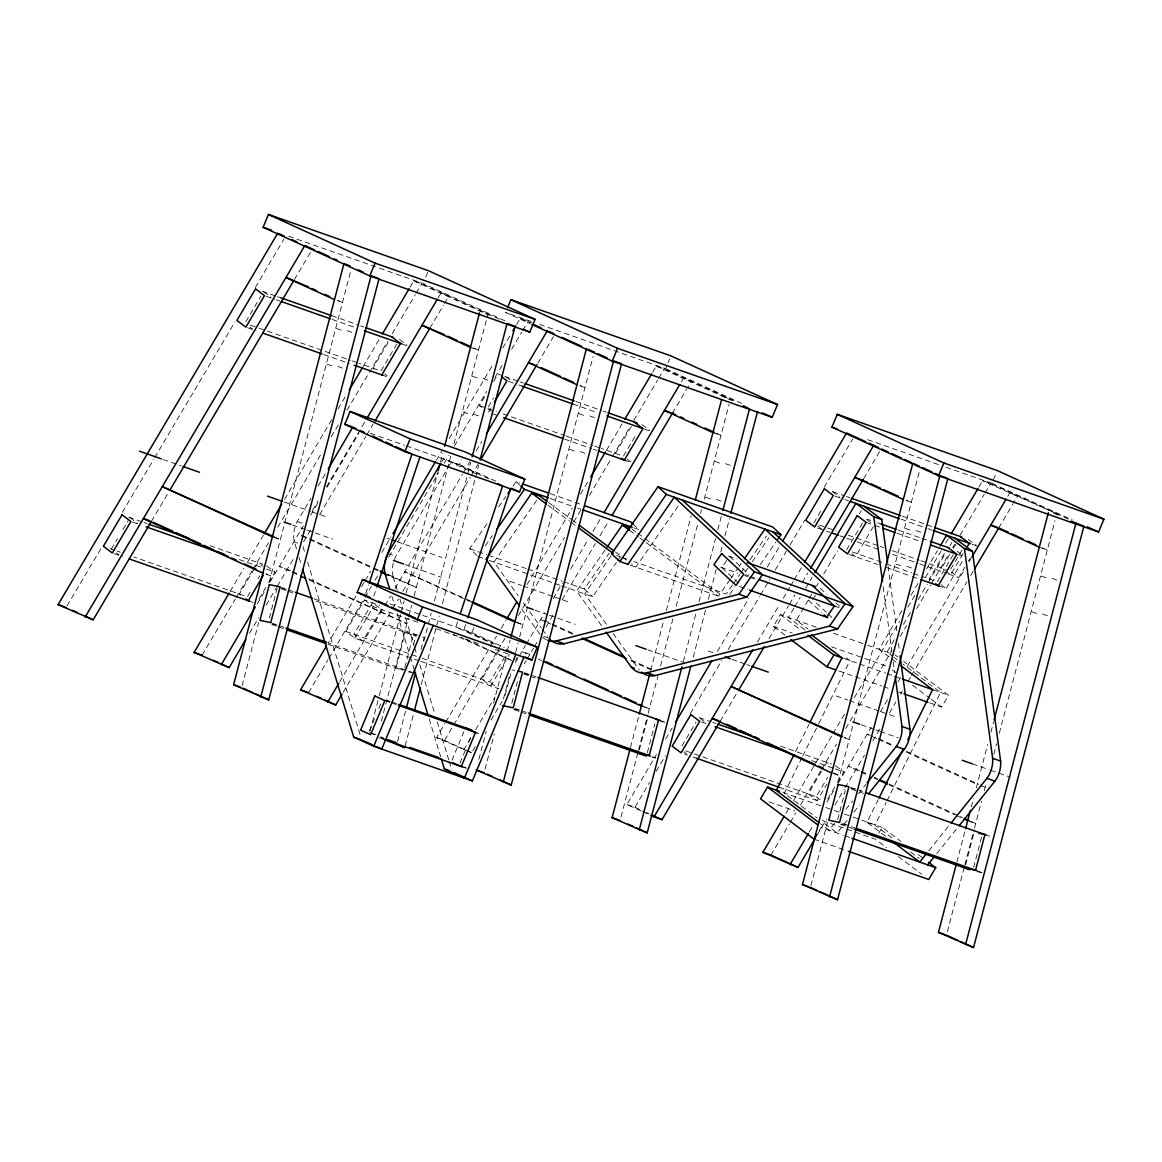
<?xml version="1.0" encoding="UTF-8"?>
<svg xmlns="http://www.w3.org/2000/svg" width="1162" height="1162" viewBox="0 0 1162 1162"><rect width="100%" height="100%" fill="white"/><g stroke="black" fill="none" stroke-linecap="round" stroke-linejoin="round"><path stroke-width="0.75" stroke-dasharray="5 3.75" d="M242.088 685.769L258.647 622.571M269.221 582.191L351.084 269.599M269.308 618.068L277.326 587.449M370.082 730.738L378.827 697.389M379.277 695.631L400.672 613.972M401.122 612.243L404.115 600.812M406.09 593.245L437.682 472.643M440.442 462.113L442.737 453.34M381.296 721.268L408.211 618.504M408.661 616.775L411.653 605.387M414.093 596.048L450.74 456.143M453.95 443.855L487.982 313.929L479.979 311.111M404.855 667.54L413.309 635.222L315.062 600.71M413.425 644.895L416.098 634.684L405.32 632.418L395.966 668.135L403.664 669.762M420.978 649.413L424.086 637.502L419.017 635.716M397.636 741.341L405.916 709.75M423.854 641.264L431.204 613.173M434.428 600.885L470.755 462.185M405.175 745.917L413.919 712.553M421.269 684.462L439.207 615.991M442.432 603.703L475.069 479.034M475.534 477.291L478.759 464.989M478.875 759.382L486.224 731.29M493.589 703.199L506.705 653.102M507.155 651.374L510.133 639.986M485.033 769.215L494.228 734.093M503.422 698.987L509.406 676.153M515.608 652.463L518.136 642.789M519.675 636.921L593.114 356.516M505.121 695.341L510.917 673.234M511.788 703.257L518.47 677.736M630.501 747.457L638.766 715.85M650.735 670.213L663.604 621.045M666.363 610.515L691.187 515.696M621.016 816.988L638.04 752.032M638.49 750.274L647.684 715.153M648.149 713.395L657.924 676.066M660.568 666L672.987 618.591M676.197 606.303L697.81 523.771M700.57 513.241L701.499 509.726M704.245 499.195L729.082 404.391M639.332 749.926L647.35 719.307M647.321 752.729L654.903 723.824M683.343 661.498L696.212 612.345M698.972 601.8L715.531 538.602M717.825 529.814L721.515 515.768M693.177 657.285L705.595 609.876M708.355 599.345L716.17 569.496M720.774 551.935L722.604 544.92M724.914 536.132L729.504 518.586M810.916 885.618L827.475 822.42M838.049 782.026L919.462 471.176M837.686 819.617L845.253 790.697M956.834 862.117L965.114 830.51M971.301 806.907L973.567 798.265M976.283 787.909L987.656 744.479M990.866 732.191L993.626 721.66M947.364 931.648L964.387 866.678M964.838 864.92L974.032 829.813M974.497 828.056L981.556 801.083M984.272 790.712L985.986 784.161M993.815 754.312L996.575 743.782M999.335 733.251L1054.994 520.692M965.68 864.586L973.698 833.967M973.669 867.389L981.687 836.771M365.769 593.448L368.615 584.849M373.757 596.266L376.619 587.667M457.567 621.859L455.853 627.03L491.555 643.312M465.57 624.677L463.856 629.833L496.305 644.649M425.771 277.093L427.761 272.286M406.409 445.932L459.455 464.568L461.459 459.774M369.284 731.305L376.052 715.066M378.754 708.559L381.47 702.066M389.706 603.79L471.859 632.651L475.185 624.648M451.945 760.355L464.132 731.101M459.949 763.158L466.035 748.531M468.751 742.039L472.121 733.919M539.633 324.43L665.579 368.674L669.573 359.087M945.97 467.197L991.927 483.334L996.589 472.135M795.52 751.611L809.115 724.115M801.911 757.668L784.321 793.254L817.104 817.975M802.71 756.041L817.917 725.306M818.716 723.679L849.916 660.582L844.12 656.225M885.517 836.277L866.983 822.304L878.182 799.645M892.082 838.005L874.971 825.107L886.17 802.463M886.984 800.836L940.566 692.436L902.947 664.068M296.513 548.9L294.422 542A24.663 19.522 -70.6 0 1 297.225 521.578L310.893 498.353M318.185 485.948L325.476 473.559M310.69 515.1L317.981 502.71M327.088 487.212L358.985 433.005M441.633 462.055L443.463 458.946L477.96 474.692M394.412 559.503A24.663 19.522 -70.6 0 1 395.893 556.235L446.905 469.506M447.82 467.952L451.466 461.764L489.246 479.005M67.018 605.881L102.096 546.576M122.402 512.224L153.791 459.164M154.706 457.596L235.014 321.801M255.32 287.45L283.935 239.067M111.363 549.074L117.58 538.587M122.896 529.582L128.212 520.591M245.807 321.729L260.884 296.223M151.394 521.404L168.882 491.817M294.422 279.519L311.082 251.355M230.091 591.531L243.933 568.131M247.622 561.885L263.324 535.348M284.545 499.442L331.62 419.831M338.084 408.908L345.463 396.416M363.009 366.756L379.625 338.665M410.084 287.159L413.774 280.913L421.777 283.717L500.735 319.739M202.086 655.223L235.32 599.026M236.249 597.471L251.936 570.934M252.851 569.38L268.553 542.843M277.776 527.228L322.092 452.308M331.315 436.694L338.694 424.203M347.002 410.157L387.614 341.483M392.233 333.668L415.313 294.654M416.243 293.085L421.777 283.717M254.434 568.552L239.357 594.043L241.914 595.961M255.32 567.056L257.979 562.553L263.077 566.388M387.992 342.703L372.915 368.194L375.471 370.112M250.019 592.359L247.361 596.861L133.862 556.976M257.993 578.865L259.765 575.858M396.881 344.01L380.918 370.998L358.898 363.27M258.952 599.069L267.812 584.079M268.698 582.583L274.915 572.082L265.982 565.371M257.18 603.906L265.488 589.846M270.107 582.046L303.34 525.849M312.563 510.249L318.112 500.88M326.406 486.834L365.173 421.269M438.103 297.951L440.863 293.274L448.866 296.078L444.247 303.892M249.496 633.246L258.719 617.632M266.113 605.155L276.265 587.972M277.181 586.418L294.727 556.758M303.587 541.768L310.414 530.221M319.637 514.621L365.798 436.563M366.713 435.009L373.176 424.086M429.955 328.062L443.463 305.214M355.964 596.164L328.265 642.993L411.537 672.101M361.498 586.81L364.272 582.118M365.188 580.564L370.736 571.196M381.804 552.458L391.042 536.859M436.258 460.37L441.807 451.001M449.186 438.51L493.487 363.59M502.725 347.975L510.103 335.498M516.567 324.561L520.256 318.33L531.455 322.586M308.584 692.639L327.96 659.856M328.89 658.302L363.967 598.982M364.883 597.428L371.346 586.49M375.035 580.245L377.81 575.568M388.878 556.83L438.728 472.542M444.262 463.173L448.881 455.373M454.415 446.005L486.718 391.376M495.027 377.33L502.42 364.839M511.643 349.225L521.796 332.056M522.726 330.502L528.26 321.133M419.148 660.786L354.773 638.17L345.84 631.46L364.461 599.97L379.713 605.329M481.954 407.528L479.398 405.611L484.728 396.605M493.589 381.615L498.019 374.106L503.102 375.892M488.287 406.918L493.603 397.912M354.773 638.17L373.394 606.68L419.133 622.759M490.989 407.818L488.33 412.321L498.498 415.894M339.667 681.891L383.983 606.971M384.898 605.417L390.447 596.048M394.877 588.553L462.432 474.285M463.362 472.731L469.826 461.808M476.289 450.871L481.823 441.516M343.051 692.508L391.972 609.789M392.901 608.22L398.435 598.851M402.865 591.356L470.436 477.103M471.365 475.548L477.814 464.611M537.817 363.154L553.562 336.544M475.36 746.527L471.67 752.773L436.563 737.609L444.872 723.563M445.801 721.994L496.566 636.151M501.185 628.337L505.804 620.537M527.025 584.631L572.256 508.143M580.564 494.097L587.943 481.605M606.404 450.391L622.106 423.854M652.565 372.348L656.254 366.103L664.257 368.906L736.839 402.023M436.563 737.609L444.567 740.412L452.875 726.366M453.805 724.812L497.176 651.446M498.106 649.878L505.485 637.401M518.412 615.54L564.558 537.498M573.796 521.883L581.174 509.392M589.483 495.346L611.633 457.886M612.563 456.332L630.094 426.672M633.798 420.426L657.794 379.843M658.709 378.275L664.257 368.906M498.687 650.749L481.838 679.233L490.771 685.958L509.392 654.467M615.395 453.383L631.358 426.396M422.082 658.244L489.841 682.05L506.69 653.552M634.917 436.694L623.398 456.187L601.364 448.459M515.608 660.277L517.38 657.271M463.667 749.969L471.046 737.478M475.665 729.678L495.041 696.895M515.347 662.558L518.121 657.866M519.051 656.312L525.514 645.389M526.357 643.937L544.891 612.606M553.199 598.561L562.423 582.946M570.731 568.901L588.277 539.241M592.896 531.441L600.275 518.949M681.498 381.586L683.343 378.463L691.346 381.281L687.657 387.512M491.047 720.004L502.129 701.267M524.28 663.807L526.125 660.684M527.04 659.115L533.503 648.193M534.36 646.755L537.193 641.947M546.067 626.957L553.809 613.856M562.117 599.81L595.351 543.613M599.97 535.813L608.278 521.753M672.435 413.251L686.844 388.892M641.264 811.032L626.928 804.482L656.457 754.53M665.695 738.93L672.159 727.993M717.375 651.519L748.764 598.445M767.225 567.216L780.152 545.37M626.928 804.482L634.917 807.299L649.689 782.317M656.152 771.394L665.39 755.779M690.301 713.642L721.689 660.568M728.153 649.645L759.527 596.571M760.456 595.002L769.694 579.402M775.228 570.034L786.296 551.296M790 545.051L804.758 520.082M824.148 487.299L852.763 438.916M681.963 745.931L696.154 721.936M813.749 523.074L820.837 511.077M757.406 642.02L779.557 604.56M783.246 598.314L789.71 587.391M790.625 585.822L793.399 581.145M794.314 579.577L801.707 567.1M784.96 635.135L773.384 626.405L780.37 614.596L816.305 627.233M720.208 721.239L738.219 690.794M769.084 638.592L788.475 605.809M789.405 604.24L794.939 594.886M802.317 582.394L807.866 573.026M863.7 478.613L879.895 451.205M793.849 608.162L788.373 617.414L805.731 630.501M794.764 606.622L800.24 597.37M805.716 588.117L812.122 577.325M808.244 600.173L796.377 620.217L807.953 628.947M809.159 598.633L811.889 594.014M816.465 586.302L818.295 583.208M823.771 573.955L837.468 550.832M859.386 513.822L861.202 510.743M846.59 549.946L862.567 522.973M873.272 526.691L855.522 556.671L851.688 553.795M901.857 610.718L879.038 649.267L890.615 657.997M910.993 595.293L918.3 582.961M926.521 569.075L937.473 550.585M785.991 813.24L789.681 806.994M793.37 800.749L832.137 735.197M833.067 733.629L845.064 713.337M854.302 697.723L899.519 621.249M907.827 607.189L915.22 594.712M925.373 577.543L941.06 551.006M945.679 543.191L948.439 538.514M978.912 487.009L982.602 480.763L990.605 483.566L1071.146 520.315M944.343 553.504L929.251 578.996L931.808 580.913M894.333 639.739L887.027 652.071L892.823 656.443M903.47 624.314L910.776 611.982M918.082 599.65L927.218 584.225M928.118 582.685L945.476 553.388M950.037 545.675L951.867 542.596M770.914 855.072L789.376 823.858M790.291 822.289L795.839 812.921M800.458 805.121L820.764 770.784M821.679 769.215L836.451 744.246M845.675 728.632L891.835 650.589M900.143 636.544L906.607 625.621M916.76 608.438L930.602 585.023M931.517 583.469L948.134 555.378M952.753 547.563L954.598 544.441M960.132 535.086L984.141 494.489M985.056 492.935L990.605 483.566M821.49 771.394L808.186 793.893L817.104 800.618L826.865 784.118M825.035 765.395L826.807 762.403L830.627 765.279M949.717 554.535L941.743 568.044L944.285 569.961M953.261 548.537L955.919 544.048M953.232 554.826L937.255 581.799L921.945 576.425M702.69 756.825L816.174 796.711L827.707 777.204M962.151 549.858L949.732 570.847L958.665 577.572L964.881 567.071M963.08 553.766L950.661 574.754L945.563 570.92M938.184 585.721L946.173 588.524L963.051 560.055M827.765 798.919L836.64 783.929M837.526 782.433L843.728 771.931L834.81 765.206M968.425 561.072L970.197 558.065M809.391 831.847L813.08 825.601M826.937 802.187L833.386 791.264M838.005 783.449L871.239 727.267M880.462 711.652L887.855 699.161M898.008 681.992L900.768 677.315M907.231 666.378L964.46 569.612M969.079 561.798L970.924 558.675M1007.846 496.247L1009.691 493.124L1017.694 495.927L1014.005 502.173M819.326 830.351L821.069 827.402L843.322 835.217M817.394 834.65L826.618 819.05M834.926 804.99L844.164 789.39M845.079 787.821L864.47 755.053M872.778 740.993L880.157 728.516M889.395 712.902L895.858 701.979M900.463 694.164L902.308 691.041M907.856 681.687L910.616 676.996M911.545 675.442L966.929 581.784M970.619 575.539L973.393 570.862M998.783 527.911L1013.191 503.538M929.6 702.85L941.583 707.048L948.57 695.254L903.716 661.425M878.69 833.227L882.19 827.329L901 841.506M476.812 555.334L469.709 548.725L488.272 521.898M498.585 506.995L505.804 496.552M513.023 486.123L516.117 481.649L519.53 482.855M485.208 546.009L492.427 535.58M536.67 500.386L493.995 562.059L518.165 595.685M605.097 549.989L576.657 591.109L602.933 627.654M563.831 581.784L584.37 589.003L609.12 553.228M611.067 555.741L584.646 593.913L606.724 624.619M561.842 585.909L592.649 596.731L616.368 562.452M617.4 560.955L621.525 555M678.172 505.993L635.875 567.114L631.503 563.875M726.715 560.578L721.878 567.564L741.385 585.735M729.881 579.751L718.537 596.15L645.694 542.262M730.913 578.269L738.131 567.826M739.163 566.344L741.225 563.352M732.438 585.111L726.25 594.043L633.842 561.58M733.469 583.615L739.657 574.667M740.688 573.186L744.813 567.216M749.969 559.764L766.47 535.914M729.634 594.494L734.791 587.042M745.103 572.125L748.197 567.666M752.322 561.696L768.823 537.846M760.326 564.514L775.795 542.146M812.543 599.418L815.448 595.235M834.665 823.233L829.072 830.22L820.517 823.771M845.863 809.289L852.588 800.923M858.181 793.937L866.024 784.176M847.142 820.474L837.076 833.023L822.812 822.275M853.867 812.093L859.473 805.121M928.685 850.904L949.964 824.395M936.688 853.721L956.849 828.608M281.945 588.422L286.564 589.395M413.309 635.222L416.388 635.875M511.803 669.835L514.882 670.474M524.425 673.611L529.044 674.585M272.591 624.139L277.21 625.112M660.408 721.399L665.027 722.372M408.574 671.927L414.732 673.219M513.531 709.009L519.69 710.302M850.773 788.272L855.392 789.245M652.594 757.435L655.673 758.089M841.404 823.989L846.038 824.962M977.402 871.761L982.021 872.749M288.641 236.249L423.099 283.484L505.136 320.915M531.121 321.438L505.586 312.476L530.206 323.704M867.68 439.686L939.157 464.8M722.459 396.315L730.462 399.118M1056.81 513.778L982.602 480.763M337.692 300.74L342.5 302.425L337.648 300.203M470.479 347.394L478.483 350.198L473.631 347.99M580.172 385.929L584.965 387.614L580.114 385.392M712.96 432.584L720.963 435.387L716.112 433.179M906.52 500.59L911.313 502.274L906.462 500.052M1039.307 547.229L1047.311 550.047L1040.832 547.099M262.321 291.299L275.873 296.063M277.573 296.659L280.957 297.85M331.78 315.701L358.884 325.229M360.569 325.825L363.967 327.016M504.802 376.488L518.354 381.252M520.053 381.848L523.437 383.039M575.945 401.486L601.364 410.418M603.049 411.014L606.433 412.205M832.834 491.744L844.701 495.913M846.386 496.508L849.785 497.699M902.293 516.146L932.781 526.865M266.069 296.194L274.639 299.215M276.338 299.811L279.722 301.002M332.23 319.448L354.25 327.176M401.689 343.85L408.472 346.232M508.549 381.397L514.955 383.634M518.818 385L522.203 386.191M573.026 404.042L596.731 412.379M644.169 429.039L650.938 431.422M834.897 496.043L843.467 499.064M845.152 499.66L848.551 500.837M901.058 519.153L926.463 528.216M928.046 528.637L931.546 530.003M972.202 544.295L977.286 546.082M347.191 330.734L355.194 333.552M483.189 378.507L489.58 380.758M589.671 415.923L597.675 418.741M725.669 463.711L732.06 465.947M916.019 530.584L924.022 533.387M1052.017 578.356L1058.408 580.608M336.414 328.454L344.417 331.272M472.411 376.241L480.414 379.044M578.894 413.657L586.897 416.461M714.891 461.43L722.88 464.248M905.242 528.303L913.245 531.121M1041.225 576.091L1049.228 578.894M867.448 519.24L870.846 520.445M877.644 522.827L881.057 524.033M898.066 530.003L920.173 537.774M921.873 538.369L930.384 541.361M866.155 522.392L872.967 524.774M874.666 525.369L879.765 527.17M896.773 533.14L918.895 540.911M956.82 554.245L963.225 556.482M250.469 325.171L257.252 327.553M258.952 328.149L265.72 330.531M267.42 331.126L350.416 360.293M352.115 360.888L357.199 362.675M479.398 405.611L486.181 407.978M487.866 408.574L496.348 411.551M503.117 413.933L564.107 435.358M565.792 435.953L592.896 445.482M594.595 446.077L599.679 447.864M819.297 525.021L836.233 530.976M848.1 535.145L878.588 545.85M880.288 546.445L883.672 547.636M892.14 550.614L919.244 560.142M920.943 560.738L946.347 569.656M247.55 327.728L256.018 330.705M323.777 354.512L349.181 363.43M381.848 374.905L389.836 377.723M564.558 439.105L591.661 448.634M593.361 449.215L596.745 450.406M624.328 460.094L632.317 462.912M817.874 528.1L824.846 530.555M826.531 531.15L829.929 532.341M840.082 535.9L845.166 537.686M846.866 538.282L855.334 541.26M857.033 541.855L879.053 549.597M892.605 554.361L918.009 563.279M919.708 563.875L946.812 573.403M948.497 573.999L958.665 577.572M337.837 366.451L344.242 368.703M473.835 414.238L480.226 416.475M580.317 451.64L586.723 453.892M716.315 499.428L722.706 501.679M906.665 566.301L913.071 568.552M1042.663 614.073L1049.054 616.325M327.059 364.185L335.063 366.989M463.057 411.958L471.046 414.776M569.54 449.374L577.543 452.178M705.537 497.147L713.526 499.965M895.887 564.035L903.891 566.838M1031.871 611.808L1039.874 614.611M852.196 551.921L884.529 563.279M886.228 563.875L911.734 572.837M913.434 573.432L920.246 575.829M849.117 554.434L878.138 564.616M886.635 567.608L910.456 575.974M912.155 576.57L918.968 578.966M728.429 555.973L736.926 558.966M550.338 493.676L582.859 505.092M370.475 433.31L404.696 445.337M550.076 498.396L575.742 507.402M577.456 508.012L580.869 509.217M633.929 527.853L639.056 529.654L633.145 524.135M745.321 574.74L748.822 575.96M750.521 576.555L757.319 578.952M834.374 606.027L839.182 607.711M720.687 567.143L737.696 573.127M744.508 575.51L747.907 576.715M749.606 577.311L756.404 579.707M739.381 586.549L747.892 589.541M616.731 555.567L620.159 556.772M621.859 557.368L627.001 559.183M833.43 633.232L865.937 644.663M867.651 645.259L893.317 654.279M630.153 565.095L720.847 596.963M773.384 626.405L792.208 633.014M831.571 646.842L888.044 666.683M843.51 658.331L857.876 663.386M859.589 663.981L885.255 673.001M886.969 673.597L900.652 678.419M932.578 689.632L948.57 695.254M838.906 670.982L881.682 686.016M883.396 686.611L890.237 689.022M898.792 692.015L902.22 693.22M469.709 548.725L486.82 554.739M488.534 555.334L526.183 568.567M527.882 569.162L562.117 581.189M477.989 556.438L483.131 558.254M489.187 560.375L553.286 582.903M555 583.498L560.128 585.299M163.116 459.498L181.287 465.889M283.978 501.969L310.53 511.295M312.229 511.89L327.452 517.235M387.019 538.166L390.403 539.357M397.172 541.739L441.938 557.469M509.944 581.349L521.506 585.416M523.161 585.997L553.01 596.484M554.71 597.079L569.932 602.439M708.297 651.04L715.066 653.422M731.944 659.348L745.162 663.996M746.817 664.577L750.115 665.739M836.277 696.009L847.853 700.076M849.495 700.657L879.358 711.144M881.043 711.74L887.826 714.122M889.511 714.717L896.28 717.085M297.225 521.578L305.228 524.382M387.89 553.432L395.893 556.235M292.417 524.948L305.359 529.494M306.986 530.075L332.71 539.11M405.335 564.616L441.444 577.311M534.883 610.137L547.839 614.698M549.466 615.264L575.19 624.299M647.815 649.819L683.924 662.5M861.231 724.797L874.187 729.344M875.799 729.91L879.038 731.058M880.288 731.494L898.313 737.826M972.463 763.87L989.036 769.694M990.649 770.261L1010.272 777.16M301.495 535.508L306.289 537.193M548.769 622.382L540.766 619.578L550.628 624.081M870.309 735.357L867.113 734.239L876.976 738.727M294.422 542L297.617 543.119M385.072 573.854L393.076 576.657L397.273 590.47M273.971 537.381L280.362 539.633L273.796 536.641M516.451 622.585L522.842 624.822L516.277 621.83M844.396 737.797L849.19 739.482L844.266 737.231M980.379 785.57L985.187 787.255L980.249 785.018M543.845 636.398L548.653 638.083M529.857 654.366L521.854 651.562L530.046 655.295M128.764 517.163L142.316 521.912M144.015 522.508L147.4 523.699M210.075 545.719L262.786 564.238M699.277 717.593L711.144 721.762M712.829 722.357L716.228 723.548M780.603 746.164L831.6 764.088M132.526 522.058L137.319 523.742M239.328 559.59L264.747 568.508M266.432 569.104L274.915 572.082M436.07 628.7L442.853 631.082M444.552 631.678L451.321 634.06M453.02 634.655L463.173 638.228M464.873 638.824L471.656 641.206M473.341 641.802L480.124 644.184M495.361 649.529L508.912 654.293M701.34 721.907L709.909 724.914M811.541 760.616L833.575 768.358M835.26 768.953L843.728 771.931M266.069 574.217L270.862 575.902L265.953 573.665M511.745 660.539L452.977 634.394M641.337 706.06L649.34 708.878L642.789 705.886M833.285 773.5L839.69 775.751L833.139 772.774M967.685 820.721L975.688 823.538L970.778 821.287M280.1 586.912L293.652 591.676M313.987 598.808L417.318 635.12M524.178 672.667L536.132 676.865M658.578 719.874L664.969 722.125M850.526 787.328L862.48 791.525M984.911 834.534L992.914 837.352M281.175 588.8L286.259 590.587M287.958 591.182L293.042 592.969M523.655 673.989L528.739 675.776M530.438 676.371L535.522 678.158M851.702 789.245L858.471 791.627M860.171 792.223L863.555 793.414M110.143 548.653L115.227 550.439M116.926 551.035L120.311 552.211M345.84 631.46L420.383 657.648M685.74 750.87L692.523 753.252M694.208 753.847L700.991 756.23M113.992 553.577L122.46 556.554M248.29 600.769L253.084 602.453M420.847 661.381L498.759 688.761L489.841 682.05M684.316 753.964L687.526 755.082M692.973 756.999L696.372 758.19M779.368 787.357L820.314 801.736M782.927 792.455L824.003 806.878M825.717 807.488L832.558 809.885M834.272 810.495L842.828 813.502M844.542 814.097L851.383 816.508M853.097 817.104L859.938 819.515M861.652 820.111L882.19 827.329M866.983 822.304L874.971 825.107M270.746 622.629L277.529 625.011M279.214 625.606L284.298 627.393M514.926 708.413L519.995 710.2M521.694 710.795L526.778 712.582M652.129 756.622L655.615 757.842M842.77 823.597L847.577 825.296M851.426 826.647L854.811 827.838M976.792 870.687L983.56 873.069M271.821 624.517L276.905 626.303M278.604 626.899L285.373 629.281M327.728 644.169L402.357 670.387M514.301 709.721L519.385 711.507M521.084 712.088L527.853 714.47M840.649 824.366L852.501 828.535M769.099 801.853L794.764 810.873M822.144 820.488L875.189 839.124L886.766 847.853M845.035 835.827L851.877 838.223M814.083 839.211L846.59 850.628M386.728 700.178L390.127 701.383M391.826 701.979L396.939 703.765M384.825 700.57L389.924 702.356M391.623 702.952L396.736 704.753M475.49 732.423L478.686 733.542M372.828 733.629L376.023 734.747M379.132 737.681L384.23 739.468M461.285 766.542L466.078 768.227M991.927 483.334L1072.323 520.01M1053.585 513.154L1058.379 515.332M665.579 368.674L742.692 403.868M656.254 366.103L732.031 400.672M520.256 318.33L529.828 322.687M413.774 280.913L489.551 315.483M459.455 464.568L498.411 482.346M878.399 738.538L893.186 745.292M906.331 751.291L978.607 784.263M878.617 739.482L893.404 746.222M906.534 752.221L977.184 784.452M552.052 623.892L573.403 633.624M630.908 659.871L652.26 669.602M552.27 624.822L573.621 634.568M631.126 660.8L650.836 669.791M859.473 770.522L848.202 766.208L859.662 771.437M861.115 771.263L867.665 774.255M874.202 777.233L877.484 778.729M888.93 783.958L962.586 817.554M861.303 772.193L867.84 775.17M874.39 778.162L877.659 779.658M889.119 784.873L954.583 814.751M956.224 815.492L961.134 817.728M470.276 600.841L404.783 571.806L470.494 601.785M309.571 538.703L372 567.172M373.641 567.928L378.58 570.179M388.428 574.667L416.359 587.42L387.004 574.856M301.568 535.885L308.148 538.877M309.789 539.633L378.783 571.108M538.224 659.028L541.492 660.51M471.859 632.651L504.308 647.452M465.875 639.449L511.716 660.35M290.66 570.673L279.374 566.359L290.834 571.588M292.287 571.413L298.837 574.406M308.656 578.879L406.86 623.689L307.204 579.054M292.475 572.343L299.026 575.321M634.917 807.299L644.489 811.657M646.087 812.383L649.267 813.836M642.862 811.759L649.238 814.664M385.682 700.12L389.967 702.066M444.567 740.412L471.67 752.773M463.565 766.746L466.427 768.053M380.816 736.766L383.997 738.219M369.618 732.496L374.411 734.674M380.773 737.594L383.968 739.047M631.837 528.913L636.21 532.152M637.662 533.227L643.487 537.527M644.939 538.616L722.168 595.728M629.659 530.409L638.403 536.873M639.855 537.962L644.227 541.187M548.464 502.449L571.777 519.69M573.229 520.765L576.149 522.929M615.482 552.023L630.051 562.8M547.738 505.02L569.598 521.186M571.05 522.275L576.889 526.575M968.353 539.357L976.007 545.109M832.37 491.584L840.024 497.336M817.569 525.95L821.403 528.826M642.02 424.696L649.674 430.463M627.219 459.077L631.039 461.953M506.022 376.924L512.398 381.717M399.539 339.507L407.194 345.274M488.679 409.373L491.235 411.29M384.738 373.873L387.295 375.805M263.542 291.735L271.196 297.487M250.019 327.059L252.575 328.977M816.174 796.711L822.565 801.504M700.09 718.392L706.467 723.185M684.011 751.799L686.568 753.717M364.461 599.97L373.394 606.68M129.984 517.584L137.639 523.35M116.476 552.923L119.018 554.84M957.168 551.282L963.545 556.09M866.503 519.429L872.88 524.236M941.075 584.689L946.173 588.524M895.03 654.889L897.921 657.067M894.261 657.532L897.166 659.711M892.053 659.086L897.848 663.444M892.387 669.966L898.168 674.323M912.635 685.231L930.007 698.318M931.459 699.422L941.583 707.048M780.37 614.596L800.633 629.877M918.358 854.593L924.153 858.965M910.616 851.978L919.171 858.427M898.342 856.583L921.51 874.042M820.285 588.248L826.778 594.305M835.87 602.773L841.07 607.624M816.436 603.049L826.836 612.752M828.143 613.957L832.036 617.588M808.447 600.246L821.447 612.359M729.62 556.395L749.112 574.565M516.117 481.649L519.661 484.961M584.37 589.003L592.649 596.731M613.028 633.392L639.303 669.937M523.423 603.005L525.529 605.925M529.727 611.778L541.289 627.858M542.349 629.31L547.592 636.631M521.723 608.961L540.65 635.28M399.902 599.113L403.054 609.469M405.669 618.097L414.079 645.738M414.602 647.466L416.693 654.366M419.845 664.722L435.067 714.804M437.173 721.718L448.706 759.701M449.244 761.43L451.858 770.072M391.899 596.295L394.528 604.937M397.157 613.565L409.75 655.005M410.273 656.733L413.948 668.833M429.17 718.9L440.718 756.898M302.948 546.532L305.04 553.446M307.669 562.074L360.67 736.49M299.142 557.542L301.248 564.442M888.058 566.17L896.715 630.69M898.4 643.24L899.606 652.202M883.178 586.665L891.85 651.185M893.287 661.948L894.74 672.696M393.076 576.657A24.663 19.522 -70.6 0 1 393.308 562.916M546.314 639.739A24.663 19.522 -70.6 0 1 542.712 637.386M372.465 602.773L353.844 634.263L362.776 640.988L381.397 609.498L372.465 602.773"/><path stroke-width="1.5" d="M379.088 278.517L268.727 699.887L233.635 684.723L343.996 263.338M260.724 697.084L371.085 275.699L377.49 277.95M438.132 470.886L439.977 463.87M444.581 446.31L479.528 312.839M406.38 707.992L415.575 672.871M472.135 456.913L507.082 323.486L515.086 326.29L480.138 459.731M414.369 710.795L420.353 687.977M511.062 636.471L586.476 348.527M503.204 782.273L613.565 360.888L621.568 363.706L511.207 785.076L476.115 769.912L484.104 772.715M690.882 666.058L647.19 832.863L612.098 817.685L630.036 749.214M639.231 714.093L649.805 673.713M695.326 499.892L721.558 399.757M639.202 830.046L681.963 666.77M722.88 510.51L749.563 408.675M730.883 513.313L757.551 411.479M947.916 478.366L837.555 899.737L802.463 884.572L912.824 463.188L919.2 466.093M829.552 896.933L939.913 475.548L935.134 473.37M1071.117 521.142L1083.899 526.139L973.538 947.524L938.446 932.345L956.384 863.874M965.578 828.753L970.401 810.364M994.091 719.903L1048.356 512.689M965.549 944.706L1075.91 523.321M369.182 583.135L411.958 454.081M377.185 585.938L419.947 456.898M460.413 613.26L502.609 485.934L497.685 483.697M467.85 617.792L510.612 488.752M263.12 227.273L268.437 214.476L428.429 270.688L535.072 319.347L529.756 332.143L369.763 275.931L263.12 227.273L271.618 230.265M369.763 275.931L375.094 263.135L535.072 319.347M344.809 424.29L350.125 411.493L464.785 451.771L524.832 479.165L519.501 491.962L404.841 451.684L344.809 424.29L351.65 426.701M404.841 451.684L410.171 438.887L524.832 479.165M357.199 592.359L362.515 579.562L477.175 619.854L537.222 647.234L531.891 660.031L417.231 619.753L357.199 592.359L364.04 594.77M507.591 307.669L510.917 299.68L670.91 355.877L777.552 404.536L772.222 417.332L612.243 361.121L531.847 324.445M417.231 619.753L422.561 606.956L537.222 647.234M302.817 569.627L353.727 737.129L373.743 746.265L425.234 622.571L418.741 619.607M433.237 625.374L381.746 749.069L375.587 746.265M612.243 361.121L617.559 348.324L777.552 404.536M373.743 746.265L472.397 780.922L523.888 657.227M831.934 427.122L837.265 414.326L997.257 470.537L1103.9 519.196L1098.569 531.993L938.591 475.781L831.934 427.122L837.047 428.923M938.591 475.781L943.907 462.984L1103.9 519.196M793.922 754.85L776.318 790.451L819.094 822.696M809.914 722.488L841.913 657.779L811.526 634.859M878.98 798.033L902.976 749.49M907.769 739.787L932.578 689.632L900.739 665.623M328.207 468.925L352.798 427.108L356.08 428.604M440.732 463.594L387.89 553.432A24.663 19.522 -70.6 0 0 385.072 573.854L389.807 589.395M151.35 521.462L93.192 619.811L58.1 604.632L277.791 233.126M85.189 616.993L304.88 245.487L314.655 249.961M169.812 490.248L293.492 281.088M245.807 639.492L229.19 667.584L194.098 652.419L229.161 593.099M264.239 533.779L281.785 504.119M349.166 390.171L362.079 368.325M382.385 333.988L409.155 288.713M263.367 575.263L248.29 600.769L245.734 598.837M381.848 374.905L400.469 343.415L391.536 336.704M221.187 664.78L255.335 607.014M367.032 418.146L437.261 299.36M375.021 420.964L429.49 328.861M342.136 694.077L335.673 705L300.58 689.821L326.42 646.116M392.887 533.736L435.343 461.924M512.878 330.807L515.652 326.13M494.533 401.82L506.952 380.831L501.853 376.996M327.669 702.182L338.752 683.459M486.442 433.702L547.36 330.691M480.589 459.934L536.902 364.708M506.719 618.968L516.872 601.8M590.717 476.928L605.489 451.96M624.865 419.177L651.635 373.903M603.964 512.703L679.741 384.549M611.967 515.521L672.885 412.495M675.848 721.747L711.841 660.873M782.912 540.679L846.604 432.976L865.734 441.705M650.836 815.39L654.017 816.842L752.787 649.819M804.482 562.408L873.708 445.337M654.017 816.842L662.02 819.66L720.164 721.312M738.625 690.097L764.48 646.392M810.626 568.349L863.235 479.369M814.852 572.692L855.944 503.306L873.795 516.756L881.798 519.574L887.565 562.582M790.741 639.492L826.923 666.77L833.909 654.961L842.465 657.968M779.513 791.249L767.53 787.037L760.544 798.846L814.083 839.211L816.697 834.781M940.218 545.951L946.609 535.159L964.46 548.609L972.449 551.427L1000.613 761.125A24.663 19.522 -70.6 0 1 994.919 781.169L959.086 825.819M815.55 837.773L798.003 867.433L762.911 852.269L784.147 816.363M951.213 533.837L977.983 488.563M966.624 547.767L969.297 543.264L960.364 536.553M790.015 864.63L808.476 833.401M971.853 557.121L1006.089 499.21M974.308 569.293L998.303 528.71M928.496 862.233L935.73 867.694L928.743 879.489L848.304 851.238M507.867 493.574L510.96 489.1M496.552 529.611L524.396 489.376L548.362 497.786M546.997 501.374L539.72 495.985L531.717 493.167L485.992 559.256L519.632 606.041M607.13 547.055L622.382 525.021L630.37 527.838M777.857 539.168L780.951 534.694L772.672 526.982L658.012 486.689L611.59 553.766L619.883 561.493L628.439 564.5M619.883 561.493L666.291 494.416L780.951 534.694M627.887 564.296L674.294 497.22L754.399 571.864L853.053 606.535L837.584 628.889L654.816 675.601A24.663 19.522 -70.6 0 1 643.704 673.728M744.319 558.893L764.959 529.073L845.064 603.717L829.581 626.071L646.813 672.798A24.663 19.522 -70.6 0 1 631.315 667.133L606.085 632.041M547.622 640.291A24.663 19.522 -70.6 0 0 556.162 640.945L738.93 594.218L754.399 571.864M551.848 641.09A24.663 19.522 -70.6 0 0 564.151 643.748L746.934 597.036L762.403 574.682L682.297 500.038M867.142 782.781L896.265 746.498A24.663 19.522 -70.6 0 0 901.959 726.468L895.219 676.284M868.421 793.966L904.268 749.316A24.663 19.522 -70.6 0 0 909.962 729.271L900.085 655.789M926.448 853.692L919.723 862.073L892.648 841.651M951.082 823.001L986.916 778.351A24.663 19.522 -70.6 0 0 992.624 758.321L964.46 548.609M927.726 864.877L934.451 856.51M517.962 671.128L522.58 672.101L513.226 707.818L502.449 705.552M655.499 719.234L658.578 719.874L649.209 755.605L638.432 753.325M978.753 833.241L984.911 834.534L975.557 870.251L964.78 867.985M941.51 476.115L946.318 477.8M534.854 364.912L528.449 362.66L576.977 384.796M666.044 410.999L670.837 412.684M997.185 527.345L990.779 525.093L1039.307 547.229M280.957 297.85L331.78 315.701M365.652 327.611L392.756 337.125M525.122 383.634L574.26 400.89M608.133 412.8L637.212 423.012M851.47 498.295L900.594 515.55M934.48 527.461L961.584 536.975M281.422 301.597L330.545 318.853M364.418 330.749L401.689 343.85M522.203 386.191L573.026 404.042M606.898 415.938L642.47 428.444M850.235 501.432L899.359 518.702M933.115 530.424L970.517 543.7M881.057 524.033L896.367 529.407M930.384 541.361L949.093 547.927M883.164 528.361L895.074 532.545M930.806 545.094L956.311 554.056M262.786 333.087L322.077 353.916M354.265 365.217L383.068 375.341M503.582 417.681L562.873 438.51M598.445 451.001L625.548 460.53M831.614 532.937L838.398 535.304M920.667 579.562L939.375 586.142M747.137 562.539L815.477 586.563M522.958 484.06L548.624 493.066M584.573 505.702L630.777 521.927L633.145 524.135M582.583 509.813L632.215 527.243M759.018 579.548L835.565 606.448M749.592 590.136L827.838 617.618M738.93 594.218L746.934 597.036M829.581 626.071L837.584 628.889M902.366 679.015L933.173 689.836M826.923 666.77L835.478 669.777M903.934 693.83L927.886 702.24M139.469 451.19L161.474 458.917M182.942 466.47L199.472 472.28M267.463 496.159L282.322 501.388M392.102 539.952L395.487 541.143M725.219 656.995L730.288 658.767M751.77 666.32L768.285 672.115M901.959 726.468L909.962 729.271M992.624 758.321L1000.613 761.125M284.124 522.043L290.79 524.382M393.453 560.447L403.635 564.02M526.604 607.232L533.271 609.571M635.934 645.636L646.116 649.224M852.952 721.892L859.619 724.231M962.281 760.297L972.463 763.87M896.265 746.498L904.268 749.316M986.916 778.351L994.919 781.169M631.315 667.133L634.51 668.252M556.162 640.945L564.151 643.748M646.813 672.798L654.816 675.601M149.796 520.837L143.391 518.586L262.873 573.098M718.61 720.687L712.219 718.436L831.687 772.948M149.099 524.294L188.055 537.991M717.913 724.144L756.883 737.841M146.165 526.851L224.092 554.23M714.993 726.7L789.521 752.889M295.351 592.271L312.287 598.227M537.832 677.461L659.798 720.309M865.864 792.716L986.146 834.97M129.243 558.937L249.51 601.19M696.372 758.19L779.368 787.357M285.997 627.988L326.653 642.266M528.478 713.177L650.444 756.026M856.51 828.433L976.792 870.687M287.072 629.877L326.028 643.574M529.552 715.066L646.435 756.142M854.201 829.131L969.587 869.67M851.877 838.223L935.73 867.694M398.639 704.361L471.874 730.099M398.435 705.349L476.681 732.844M58.1 604.632L66.103 607.45M194.098 652.419L202.086 655.223M300.58 689.821L308.584 692.639M762.911 852.269L770.914 855.072M233.635 684.723L240.026 686.974M612.098 817.685L620.101 820.503M802.463 884.572L808.854 886.809M938.446 932.345L946.449 935.163M387.832 739.686L396.329 742.678M409.939 747.457L438.858 757.609M384.23 739.468L462.476 766.964M353.727 737.129L361.731 739.947M441.24 758.626L444.392 768.983L449.186 770.667M1087.095 526.749L1098.569 531.993M837.265 414.326L943.907 462.984M868.915 443.158L878.588 447.573M881.856 449.055L888.378 452.033M891.632 453.514L901.407 457.988M904.675 459.469L911.182 462.447M922.381 467.545L931.939 471.917M762.388 412.844L772.222 417.332M510.917 299.68L617.559 348.324M743.186 405.756L747.965 407.949M998.783 527.911L1008.485 532.341M1011.724 533.808L1023.039 538.979M1027.905 541.187L1035.981 544.876M534.607 324.866L540.984 327.771M548.987 331.431L553.882 333.654M562.03 337.372L581.581 346.305M588.059 349.254L594.436 352.173M597.631 353.626L607.189 357.983M867.651 482.346L854.796 477.321L903.324 499.457M870.875 483.813L880.593 488.243M883.817 489.725L898.371 496.363M523.19 329.151L529.756 332.143M268.437 214.476L375.094 263.135M279.374 233.867L284.153 236.046M292.127 239.677L296.906 241.856M317.923 251.442L329.325 256.642M334.22 258.879L337.474 260.361M345.593 264.065L350.372 266.243M358.332 269.889L363.125 272.068M672.435 413.251L675.674 414.732M680.525 416.94L683.764 418.422M691.855 422.111L696.706 424.319M704.782 428.008L714.499 432.438M664.432 410.447L712.96 432.584M541.303 367.686L560.709 376.546M563.948 378.013L573.65 382.443M444.523 334.7L421.966 325.244L470.479 347.394M447.748 336.181L457.45 340.611M460.689 342.078L470.392 346.508M308.526 286.927L285.968 277.471L334.496 299.607M311.765 288.394L316.616 290.616M324.706 294.306L329.558 296.513M350.125 411.493L410.171 438.887M511.382 488.258L519.501 491.962M361.019 430.855L364.302 432.351M372.523 436.099L382.371 440.587M385.668 442.097L392.233 445.09M395.516 446.586L410.302 453.34M842.624 736.49L731.116 686.452L841.186 736.679M583.266 638.127L624.343 656.864M581.842 638.316L626.187 658.549M880.752 780.225L887.303 783.217M964.228 818.309L969.137 820.546M879.3 780.399L887.477 784.132M964.402 819.225L967.685 820.721M471.917 601.596L514.635 621.074M472.135 602.526L514.839 622.019M726.758 724.231L736.577 728.705M739.86 730.201L751.306 735.43M754.588 736.926L759.498 739.163M767.675 742.896L787.313 751.858M790.596 753.354L815.143 764.552M818.411 766.048L823.321 768.285M380.221 570.92L385.145 573.171M380.424 571.864L387.004 574.856M273.796 536.641L162.302 486.602L272.373 536.829M546.227 661.832L552.778 664.824M556.046 666.32L575.684 675.267M583.861 679.015L608.423 690.213M611.691 691.695L621.51 696.183M624.778 697.679L636.239 702.908M639.521 704.39L642.789 705.886M543.133 661.265L641.337 706.06M362.515 579.562L422.561 606.956M525.398 657.082L531.891 660.031M506.153 649.979L515.899 654.409L464.408 778.119L444.392 768.983M365.188 595.176L370.068 597.399M378.173 601.088L387.905 605.533M391.158 607.014L415.502 618.126M300.653 576.076L305.562 578.313M153.021 522.145L172.659 531.107M175.941 532.603L200.489 543.801M203.757 545.298L213.59 549.771M216.858 551.267L228.318 556.496M231.587 557.992L236.496 560.229M244.674 563.962L256.134 569.191M772.512 855.798L798.003 867.433M948.047 935.889L957.604 940.247M960.785 941.699L973.538 947.524M465.483 727.848L475.49 732.423L461.285 766.542L452.701 762.635M652.448 815.288L662.02 819.66M810.451 887.376L816.828 890.281M820.023 891.748L837.555 899.737M628.076 824.134L632.854 826.313M636.035 827.765L647.19 832.863M316.543 696.27L321.322 698.449M324.518 699.916L335.673 705M487.299 774.183L492.078 776.361M500.052 779.992L511.207 785.076M213.242 660.321L218.035 662.5M221.216 663.952L229.19 667.584M396.75 744.029L404.725 747.674L385.566 739.773M453.921 772.498L472.397 780.922M363.27 740.644L372.508 744.857M72.48 610.355L77.258 612.534M85.218 616.18L93.192 619.811M243.221 688.253L252.793 692.625M255.974 694.077L268.727 699.887M622.382 525.021L629.659 530.409M579.054 525.079L614.03 550.948M531.717 493.167L546.285 503.945M578.342 527.664L613.318 553.519M634.016 421.893L642.949 428.604L624.328 460.094L621.772 458.177M954.612 537.962L972.449 551.427M947.901 547.505L956.82 554.245L938.184 585.721L935.628 583.789M863.947 506.124L881.798 519.574M807.866 635.323L833.909 654.961M767.53 787.037L818.179 825.223M772.948 531.891L853.053 606.535M812.282 585.43L834.374 606.027L826.647 617.196L824.047 614.785M658.012 486.689L666.291 494.416M520.852 486.065L524.396 489.376M414.471 670.547L428.124 715.458M873.795 516.756L882.466 581.29M642.513 672.943A24.663 19.522 -70.6 0 1 641.366 672.057M550.715 640.204A24.663 19.522 -70.6 0 1 549.641 639.187M269.323 584.631L259.968 620.363L270.746 622.629L280.1 586.912L269.323 584.631M838.151 784.481L828.796 820.212L839.574 822.478L848.928 786.761L838.151 784.481M374.818 695.994L360.612 730.128L370.62 734.689L384.825 700.57L374.818 695.994M121.995 514.781L103.374 546.271L112.293 552.981L130.914 521.491L121.995 514.781M255.553 288.917L236.917 320.407L245.85 327.132L264.471 295.642L255.553 288.917M690.809 714.63L672.188 746.12L681.121 752.831L699.742 721.341L690.809 714.63M824.366 488.766L805.745 520.256L814.678 526.982L833.299 495.491L824.366 488.766M857.236 515.667L838.601 547.142L847.519 553.867L866.155 522.392L857.236 515.667M721.617 553.577L713.889 564.761L735.982 585.357L743.709 574.173L721.617 553.577"/></g></svg>
